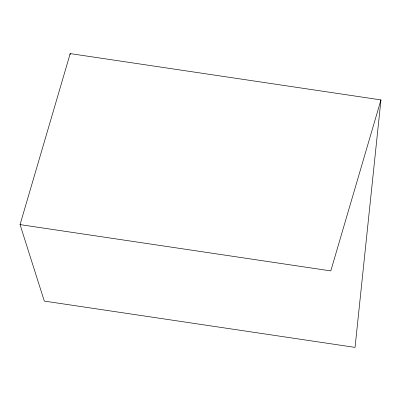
<?xml version="1.0" encoding="UTF-8"?>
<svg xmlns="http://www.w3.org/2000/svg" width="401" height="401" viewBox="0 0 401 401"><rect width="100%" height="100%" fill="white"/><g stroke="black" fill="none" stroke-linecap="round" stroke-linejoin="round"><path stroke-width="0.6" d="M70.075 54.847L70.205 53.604L380.95 99.909L355.055 347.396L44.31 301.091L20.05 224.605L70.205 53.604M380.95 99.909L330.795 270.906L20.05 224.605"/></g></svg>
